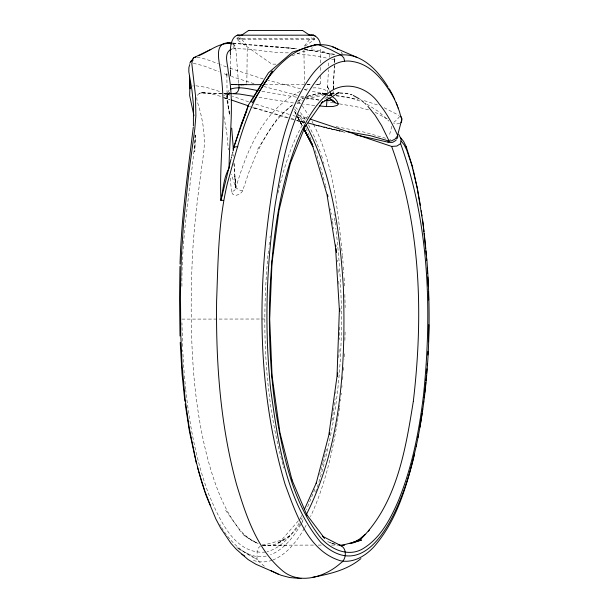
<?xml version="1.0" encoding="UTF-8"?>
<svg xmlns="http://www.w3.org/2000/svg" width="609" height="609" viewBox="0 0 609 609"><rect width="100%" height="100%" fill="white"/><g stroke="black" fill="none" stroke-linecap="round" stroke-linejoin="round"><path stroke-width="0.46" stroke-dasharray="3.04 2.28" d="M195.573 135.053C191.119 185.494 181.261 235.599 181.931 286.496M320.737 62.894L320.517 46.939M230.491 55.647L230.507 69.175M320.715 67.363L320.669 72.692M194.994 134.916L194.811 151.831L195.367 135.305M339.784 327.132L339.533 339.517M320.623 75.889L320.441 82.245L319.755 84.407M345.105 332.034L344.846 342.014M303.921 49.9L304.393 83.311M333.016 93.969L333.1 92.172M339.175 349.376L338.764 357.559M327.307 93.078L328.434 69.738M328.616 66L328.845 61.334M332.978 94.464L333.207 89.82M333.252 88.891L334.402 65.688M334.585 61.981L334.973 57.87M333.26 88.762L333.565 82.58M344.367 353.745L344.077 359.143M333.222 89.645L334.547 63.214M292.221 55.815L302.27 51.811L311.526 50.083L312.158 47.395M334.6 62.27L334.927 58.22M233.978 163.098L235.782 188.447L234.648 190.297L231.504 192.048L233.095 194.568L236.338 195.291L239.954 194.027L242.412 191.371L248.7 172.827L254.532 158.218L260.926 144.767L267.952 132.579L278.313 117.149L293.256 104.367C283.741 111.386 275.968 120.506 269.437 130.303L256.99 150.377M330.375 53.828L320.098 51.834M343.339 370.424L343.613 366.58M342.852 376.545L342.593 379.597M267.914 255.658C261.451 326.622 264.413 399.314 283.863 468.146M341.839 387.545L342.03 385.657M268.112 253.854L268.691 248.434M341.048 394.914L341.246 393.17M335.726 393.475L335.924 391.747M269.102 244.848L269.437 242.184M340.332 401.004L340.545 399.276M334.234 405.449L335.125 398.651M339.441 407.885C334.242 445.072 326.378 482.381 310.529 516.615M339.556 407.025L339.792 405.32M269.985 237.731L270.236 235.911M332.788 415.521L333.336 411.798M333.473 410.869L334.014 407.155M331.897 420.994L332.491 417.348M246.82 83.304L247.246 48.111L245.777 44.213L239.908 37.324M326.416 449.069L323.44 461.317M277.902 193.144C284.35 166.143 292.533 138.822 308.223 115.588M329.279 57.307L330.352 53.607L336.594 54.627M391.853 126.246L389.151 136.165M320.136 84.012L320.311 83.357M323.204 462.231L319.74 474.487M334.737 59.492L331.395 59.355M315.622 492.293C343.841 407.558 346.11 316.315 335.825 228.192M314.906 489.217L306.426 509.68M301.63 515.557L300.1 518.952L300.785 518.023L298.928 520.147M193.327 60.557L193.517 60.139M301.09 519.835L302.178 517.916M300.838 524.608C293.508 536.872 284.197 549.249 270.548 554.807M301.265 523.869L302.97 520.901M304.371 528.361C296.827 541.18 287.212 554.167 272.992 559.96M304.804 527.6L306.114 525.331M304.416 45.972L311.306 37.332M299.255 522.948C291.597 535.166 281.602 547.856 267.024 551.724M399.71 116.41L396.725 119.904L392.912 123.087M302.133 521.235L303.107 519.766M300.161 524.029C291.711 535.92 278.054 548.153 262.312 544.758M298.311 520.862L280.33 541.416L282.515 539.909L262.608 545.367M229.159 90.094C223.945 97.775 229.426 107.846 229.936 116.045M223.815 95.484L226.358 94.205L229.867 93.611M296.933 103.21L302.224 100.614M304.919 46.231L314.229 39.714L314.229 38.253L311.892 36.692M297.793 101.3L303.084 97.722M239.329 36.692L236.985 38.245L236.985 39.714L271.88 64.143L276.44 64.143M324.894 98.43L333.405 94.281M260.325 546.136L258.338 547.971L257.165 550.353L257.006 558.346L258.688 561.475L265.615 567.268M289.945 535.555L277.095 543.631L283.794 539.528M297.9 101.231L303.67 98.049M300.115 91.38C263.522 109.43 246.409 151.146 235.805 188.112M220.466 96.306C211.041 93.938 191.805 86.6 198.039 104.025C202.949 119.783 205.598 136.492 203.665 152.988C198.945 186.552 194.545 220.192 192.535 254.044C190.556 295.654 190.503 337.455 194.157 378.981C196.814 407.208 201.267 435.336 208.788 462.703C213.333 478.994 218.943 495.087 226.837 510.083C229.852 515.732 233.201 521.22 237.099 526.313C241.666 534.93 250.086 540.183 258.848 543.799M307.606 96.329L317.099 93.778L325.785 93.984M399.801 123.406L396.923 123.931L393.604 123.543M307.575 96.26L315.523 94.03L326.173 93.421M304.614 89.683L309.235 88.457M306.426 99.092L316.048 96.565L323.303 95.529M272.116 560.242C265.524 562.655 258.018 562.457 251.563 559.709M262.57 545.222L314.427 545.085M192.528 86.044L193.525 85.884M232.318 48.903C250.969 47.86 269.589 53.112 288.323 52.831M266.255 556.055C255.689 558.773 245.351 553.276 236.794 547.605M304.934 97.387L324.376 93.839L326.188 94.304M199.212 93.299L202.325 92.834M265.334 552.074C234.084 554.791 219.111 518.267 208.94 494.782C196.258 461.264 189.734 425.752 185.783 390.232M229.837 94.121L226.099 94.639L228.101 93.824L229.715 92.225L226.365 97.273L227.172 95.339L229.532 115.314L227.081 99.404L226.883 73.027M312.927 87.924C318.157 87.468 323.691 88.495 327.954 91.677M319.177 84.468L319.573 84.445L315.173 84.621M262.578 545.748L288.757 545.078M311.526 50.083C318.652 49.679 325.99 51.628 331.798 55.807M339.891 93.01L346.156 93.314L352.261 94.913M326.827 93.481L323.151 93.611L326.934 93.504M331.418 93.314L335.095 93.177M339.685 93.017L345.234 93.177L351.88 94.897M330.71 93.398L334.493 93.284M230.377 93.58L224.538 93.725L229.677 93.626M327.886 95.248L330.649 95.187M330.824 93.329L334.547 93.253M318.652 84.499L315.02 84.621M181.878 319.108L265.516 319.009M242.321 38.245L236.985 38.245L314.229 38.253L313.65 38.253M264.428 84.659L311.937 84.651M318.225 545.085L322.024 545.085M331.532 545.093L338.185 545.093M313.65 39.714L314.229 39.714L236.985 39.714L237.563 39.714M307.027 84.605L308.443 84.628M308.321 84.628L310.027 84.651M284.578 84.651L285.149 84.659M221.889 93.497L201.663 92.911L221.904 93.489M223.632 93.512L229.669 93.573M195.87 85.793L206.466 87.376L221.136 91.982M232.92 43.201L258.642 45.873L295.959 48.712M233.003 43.072L296.75 48.69M336.16 95.415L348.774 97.349L360.871 101.33M259.853 45.622L283.002 47.342M242.694 190.762L238.941 189.894L235.889 187.762L231.23 174.281M201.655 92.713L206.474 93.124M282.584 47.312L297.42 48.743M304.835 49.466L335.924 54.787M193.312 63.298L203.315 65.711L219.111 71.786M304.949 49.504L307.743 49.778M296.986 53.6L313.331 55.617L327.962 58.304M318.91 99.8L306.19 98.407M314.701 105.479L303.762 104.268M197.126 57.193L206.131 59.271L218.395 63.785M231.184 42.95L234.031 43.269M303.967 49.55L318.492 51.559M303.716 98.102L300.031 97.638M299.902 103.796L297.337 103.469M293.508 102.959L258.939 97.333M296.377 97.143L261.611 91.304M336.214 95.811L358.069 99.29M339.495 103.88L357.247 106.902L369.374 110.092M329.309 94.684L332.012 95.133M390.75 139.727L389.775 139.545M333.481 102.898L327.985 101.931M325.724 94.052L310.742 91.091M339.137 130.166L341.246 130.57M306.388 117.811L298.364 115.177M318.903 100.196L306.487 97.516M337.036 129.755L313.863 124.495M336.13 126.672L364.403 132.183L386.076 138.357M359.927 99.67L361.023 99.906M306.89 90.239L304.34 89.652M344.998 132.343L313.239 124.655M341.809 53.919L342.502 54.087L340.941 51.849M303.883 96.9L300.009 95.963M304.546 122.576L294.505 120.019M313.742 124.792L342.228 131.658L313.566 124.716M304.325 122.478L296.926 120.681L304.18 122.447M300.519 88.739L267.678 80.228M297.436 95.331L264.207 86.592M335.437 544.568L329.971 542.688L325.906 540.51M364.311 100.683L378.501 105.273M325.746 94.167L323.303 93.527L325.769 94.425M303.457 121.808L297.238 120.14M335.087 544.043L329.971 542.688L334.501 543.913M294.139 119.295L289.085 117.887M305.094 118.976L297.809 116.92M288.171 117.636L252.484 107.154M263.255 78.987L229.083 67.926M292.998 115.535L295.395 116.228M289.184 114.416L253.961 103.591M287.334 117.91L252.469 107.557M290.919 118.961L293.614 119.752M253.999 83.692L231.519 76.498M249.218 106.453L251.844 107.329M252.651 107.595L255.346 108.493M248.609 101.832L232.379 96.138M224.873 97.737L229.7 99.404M223.427 97.607L229.532 99.754M223.747 97.706L229.958 99.899M326.599 94.722L330.71 96.222L326.5 94.593M229.692 95.149L224.645 93.276M226.411 66.921L220.74 64.729M324.498 94.684L322.328 93.017L325.663 94.281M227.157 74.884L222.369 73.057M329.439 95.073L331.136 95.857M375.304 112.345L388.047 119.41M384.188 107.74L398.948 115.352M366.824 104.109L378.874 111.782L388.991 121.138M236.863 547.598L257.341 559.366C241.217 552.325 228.116 539.879 219.834 524.41M243.806 535.364L257.127 543.137C248.974 539.551 242.443 533.294 237.099 526.313L225.216 509.771M232.95 43.597L234.792 45.325L235.736 47.791L238.583 84.126M232.783 44.221C238.05 48.834 234.45 50.73 232.181 44.503M322.328 93.017L326.081 95.902M326.835 96.473L328.342 97.63M295.578 107.39L297.542 109.316M296.119 113.708L294.741 111.82L294.078 109.65M298.973 102.007L300.61 103.789M330.459 93.984L331.357 95.164M300.45 112.513L305.726 120.087M333.854 57.817L334.76 59.324M302.209 105.73L308.23 114.827M294.497 108.866L296.834 112.231M300.108 115.702L304.5 122.318M297.755 113.617L303.153 122.812M308.542 124.883L314.541 137.048L320.935 153.689M294.817 111.972L296.141 114.431M296.583 115.253L302.346 125.911M297.824 117.507L302.285 125.766M311.968 121.237L313.171 123.543M297.771 117.529L302.14 125.842M297.702 116.89L302.391 125.972M297.694 116.898L302.353 125.987M313.566 124.335C333.839 164.658 337.652 210.554 342.395 254.722M305.916 128.233L309.265 135.464M331.357 94.951L327.041 85.671L329.728 91.51M330.108 92.34L331.258 94.844M309.92 136.956L311.526 140.816M315.241 150.575L318.743 160.974M321.461 155.272L322.481 158.515M319.025 161.857L324.407 181.025M323.478 161.842L323.958 163.532M235.774 187.808L235.546 186.011M325.031 183.553L325.442 185.25M325.64 186.103L326.043 187.816M223.906 116.418L226.715 132.077L228.36 149.898M330.375 208.735L330.626 210.135M331.121 212.937L331.365 214.353M332.072 218.616L332.308 220.047M332.529 221.486L332.978 224.371M333.405 227.271L333.618 228.733M333.998 213.926L334.196 215.373M334.547 218.03L334.942 221.067M335.072 222.079L335.704 227.172M185.699 389.456L184.222 373.774M231.481 191.744L230.149 176.443M342.464 255.483L343.095 263.126M337.234 260.134L337.371 261.664M235.432 184.588L234.785 176.176L235.782 188.447L233.963 162.687M184.154 372.982L182.723 349.909M337.987 269.345L338.315 273.989M343.385 266.97L343.803 273.144M344.085 277.795L344.511 285.933M338.764 281.221L339.038 286.382M233.521 154.617L233.612 156.338M182.578 346.498L181.946 322.816M344.846 294.436L345.158 307.629M226.891 73.103L226.898 75.729M334.706 59.545L334.569 62.339L334.706 59.545M227.256 94.806L227.058 95.879L227.606 92.933L227.256 94.806M296.043 114.203L295.152 112.543L296.027 114.21"/><path stroke-width="0.91" d="M398.819 134.475L401.065 139.118L400.6 143.61C429.246 223.427 432.086 310.415 423.613 394.122C419.342 430.38 412.285 466.654 398.453 500.568C390.734 518.282 381.287 536.773 364.631 547.643C348.713 558.735 328.228 548.755 318.164 534.535C291.924 499.372 283.094 454.763 275.999 412.377C270.198 372.525 268.348 332.126 269.924 291.894C272.39 240.525 278.853 188.432 297.732 140.268C304.234 124.502 312.128 108.79 324.513 96.808C340.378 78.835 366.603 85.245 379.004 103.659C386.22 112.528 391.808 122.607 396.512 132.998C397.517 134.848 398.918 137.794 396.284 139.027M332.187 96.458L335.194 98.818L337.302 101.596L338.269 104.169L337.165 105.418L332.834 106.545L326.515 106.575L327.041 98.681M230.499 54.757C229.768 48.012 231.161 36.669 237.731 35.185M428.827 324.78L428.431 341.771M179.959 266.445L179.541 298.73L180.013 336.023M180.028 264.04C181.353 218.205 187.747 172.75 193.289 127.304M272.094 260.606L269.696 319.009L272.17 378.227M427.838 355.032L428.02 351.324M193.388 126.01L193.495 105.129L191.972 90.277L188.843 71.854L188.866 67.675L189.719 64.584M426.947 368.856L426.589 373.431M427.214 365.187L427.343 363.352M337.729 372.883L337.439 376.339M426.445 375.251L425.965 380.701M425.798 382.513L424.793 392.394M424.176 397.723L424.587 394.175M338.239 49.626C324.018 40.301 305.71 45.629 292.526 54.148C250.969 83.509 240.54 137.071 227.477 182.966C218.212 221.417 218.129 261.444 216.614 300.777C215.83 362.545 220.275 424.892 236.619 484.68C245.937 515.321 256.64 548.366 281.647 569.986C298.912 585.553 325.244 576.951 340.69 563.097C347.077 559.29 347.244 546.319 338.87 545.131L344.542 545.184M423.514 403.006L423.742 401.255M413.328 401.285C423.308 316.307 421.177 227.507 391.633 146.426L309.973 119.014M272.36 260.287L278.998 210.516L290.356 163.319L305.368 125.85M413.298 401.491C405.48 450.059 396.802 503.643 360.277 539.673L350.061 543.563M421.687 416.145L422.06 413.519M422.311 411.768L422.692 409.141M419.883 427.305L421.557 417.02M418.048 437.346C429.315 379.476 431.324 320.045 426.993 261.337L422.966 222.833L417.036 186.94M329.492 434.43L329.834 432.672M416.236 446.245L418.566 434.902M416.617 444.479C408.373 480.113 398.887 517.977 374.39 546.303C366.009 555.629 353.7 563.31 340.69 560.828C307.88 551.107 295.761 513.06 285.065 484.224C254.882 382.406 256.998 273.228 275.778 169.462C282.485 136.979 291.132 103.667 310.78 76.369C318.202 66.252 328.411 56.279 341.512 54.917C362.355 53.584 377.9 70.674 388.009 86.927M189.856 88.587L189.65 95.529L193.966 115.771M230.978 159.345L220.938 200.376L223.556 200.338M231.275 158.142L231.58 156.939M414.523 453.781C407.132 488.106 374.055 593.166 320.669 542.284C285.781 500.019 278.107 442.56 270.754 390.11C264.245 328.289 266.293 265.661 275.238 204.182C282.721 160.373 290.341 113.221 318.705 77.343C326.721 67.454 339.495 58.73 352.832 61.555C368.163 63.998 379.582 75.866 387.796 88.267C393.216 95.643 397.091 104.048 399.793 112.772C400.189 115.992 403.196 119.828 400.996 122.721M231.877 155.729L232.181 154.519M233.102 150.895L233.552 149.152M232.486 153.316L232.798 152.105M233.841 148.086L234.138 147.028M234.282 146.495L234.724 144.912M234.876 144.386L240.403 126.908L246.873 110.572M233.27 149.844L233.285 148.269L248.769 104.421L268.455 72.844L292.389 52.146L315.569 44.579L318.21 44.518L330.245 49.413L341.398 55.213L343.857 57.992L344.633 61.182M241.111 124.944L248.403 105.197M304.302 509.604L316.535 482.419L316.185 483.28L328.791 435.336L337.021 376.324L339.373 309.882L335.559 247.711L327.01 194.69L312.615 145.779L303.67 128.446L312.942 146.655L303.449 128.332M190.077 87.932L190.381 87.361M189.726 63.169L193.868 57.619L195.725 57.139M250.938 102.061L252.065 99.899M252.636 98.833L262.228 83.418M233.346 148.124L234.945 146.929L237.784 146.64M306.456 514.331C341.634 444.715 345.813 364.091 343.362 287.395C339.845 232.014 332.689 174.829 306.213 125.188M252.263 102.852L272.398 71.116L261.467 88.168M400.6 143.61L396.87 146.053L391.633 146.426M304.934 126.878L322.831 101.482L321.156 103.294L339.023 92.507L336.67 93.558M263.012 82.329L263.804 81.263M190.564 61.654L191.104 61.007M368.392 531.17L369.389 530.081M313.125 35.314L312.843 35.581L313.361 35.193M365.385 534.26L359.241 539.308L352.984 542.847M313.338 45.835L315.569 44.579M396.063 140.336L392.577 142.369L389.052 142.43M332.133 99.625L329.302 100.599L324.643 100.34M195.542 57.665L195.923 57.391M360.893 558.613C347.168 570.161 329.515 574.051 312.341 577.378M240.882 35.649L248.678 30.45L302.559 30.458L302.155 30.458M198.671 55.754C208.994 51.407 219.735 42.158 231.405 43.513M230.415 89.142C239.375 86.082 249.005 89.066 258.033 90.604M241.446 84.651L240.707 84.651L246.203 84.377M210.866 49.42L193.784 57.68L192.505 59.796L191.82 63.633L195.466 95.377L195.877 115.779L194.819 128.842L188.927 172.355L183.606 222.308L181.345 256.389L180.462 292.267L180.782 334.805L182.167 366.451L185.159 399.253L189.171 427.579L195.87 460.625L201.495 481.43L205.941 495.033L215.845 518.944L220.686 528.125L230.971 543.357L236.353 549.348L248.008 559.488L255.727 564.162L281.191 575.307L289.64 577.538L300.991 578.55M237.152 35.406L237.548 35.223M231.481 49.131C223.115 52.899 227.918 64.021 228.154 71.063C234.785 103.066 229.205 136.073 229.075 168.259C223.754 177.044 223.13 189.863 220.938 200.376C218.852 155.432 227.812 109.94 219.605 65.399C217.946 54.65 215.677 40.719 231.854 43.148M350.03 543.647L355.085 541.835M352.786 542.87L361.533 540.038L340.842 545.634M387.887 141.653L388.238 142.179L389.151 141.113L381.554 125.53L374.87 114.888L367.912 106.331M226.472 43.292L227.621 43.056M228.581 43.132L231.793 43.094M246.044 84.461L245.358 84.582M388.116 142.202L355.093 134.65M227.804 43.033L231.351 43.894M230.583 93.565L239.459 94.03L253.656 96.367M233.963 93.573C238.583 93.596 239.87 87.673 238.583 84.126M243.014 84.628L244.491 84.605M241.187 84.643L243.341 84.628M269.597 319.009L269.384 319.009M237.853 35.193L238.37 35.581L238.089 35.307M309.136 35.193C314.746 33.411 320.456 39.364 320.288 45.089M237.952 35.185L313.468 35.193M242.169 35.193L237.776 35.185M240.007 84.651L261.063 84.651M239.276 84.651L243.661 84.659M249.058 30.45L248.655 30.45M236.185 84.621L231.458 84.4M238.484 84.651L232.569 84.491M231.648 84.438L232.052 84.468M326.515 106.575L319.421 105.936M338.231 103.835L335.11 102.814L328.852 98.019M346.163 131.46L370.531 135.708L389.151 141.113L391.587 140.786L395.089 139.058L397.433 136.058L401.978 118.824L400.829 116.525M313.026 124.282L308.162 123.041M248.312 105.814L231.397 100.005M278.435 574.287L270.525 570.443M332.415 46.741L357.232 57.49M313.665 35.223L314.061 35.406M353.342 95.506L359.15 98.749M322.427 536.224L341.459 545.93M314.625 35.733L315.454 36.266M241.872 554.205L244.681 556.063M302.536 30.458L310.331 35.649M329.088 98.201L335.11 102.814M361.647 100.569L363.756 102.32M322.755 536.422L324.49 538.249L306.67 514.536M334.646 102.464L333.268 100.691M364.799 103.256L365.842 104.238M400.6 137.703L403.653 141.455L406.043 146.381M401.186 141.044L404.17 144.881L406.507 149.563M388.755 88.077L389.006 88.472M389.501 89.287L390.712 91.342M391.123 92.066L391.526 92.796M303.67 128.37L312.082 143.952L303.617 128.248M391.93 93.55L392.736 95.095M393.132 95.895L393.916 97.524M394.312 98.361L394.693 99.206M233.414 149.685L231.709 128.126M209.565 503.46L210.272 505.097M291.665 479.207L307.119 515.602M406.789 150.271L411.813 165.168L416.655 185.501M406.089 146.48L406.287 146.99M209.222 502.608L205.142 491.965M396.208 102.784L396.398 103.271M406.37 147.188L412.445 166.584M396.771 104.253L397.144 105.25M397.327 105.76L397.502 106.263M204.852 491.181L198.427 470.826M398.02 107.808L398.187 108.326M197.445 467.194L198.184 469.912M292.038 480.075L279.942 432.755L272.436 378.547M412.613 167.231L412.841 168.13M196.471 463.563L189.521 431.85L185.189 403.98M413.283 169.934L416.853 186.461M327.604 194.781L327.977 196.547M416.838 185.951L417.051 187.427M417.241 187.93L420.423 205.614M421.222 210.729L421.481 212.442M421.733 214.17L421.976 215.891M422.463 219.362L423.377 226.342M184.832 401.179L181.992 373.454L180.211 342.403M423.59 228.101L424.016 231.633M424.222 233.407L425.76 248.449M335.696 244.993L335.863 246.493M336.115 248.746L336.511 252.522M425.973 250.847L426.315 254.851M426.635 258.878L426.742 260.271M427.267 267.793L427.609 273.464M427.815 277.049L428.249 286.367M189.414 76.216L189.97 88.785L189.719 82.245M428.439 291.467L428.683 299.986M189.49 79.756L189.643 86.836M339.746 308.474L339.792 311.427M230.583 75.889L230.514 70.05"/></g></svg>
